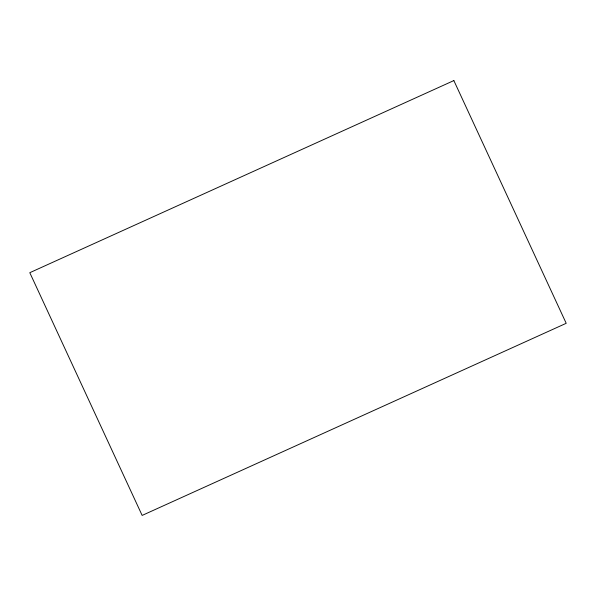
<?xml version="1.0" encoding="UTF-8"?>
<svg xmlns="http://www.w3.org/2000/svg" width="596" height="596" viewBox="0 0 596 596"><rect width="100%" height="100%" fill="white"/><g stroke="black" fill="none" stroke-linecap="round" stroke-linejoin="round"><path stroke-width="0.89" d="M453.854 80.579L29.8 272.692L142.146 515.421L566.2 323.308L453.854 80.579"/></g></svg>
